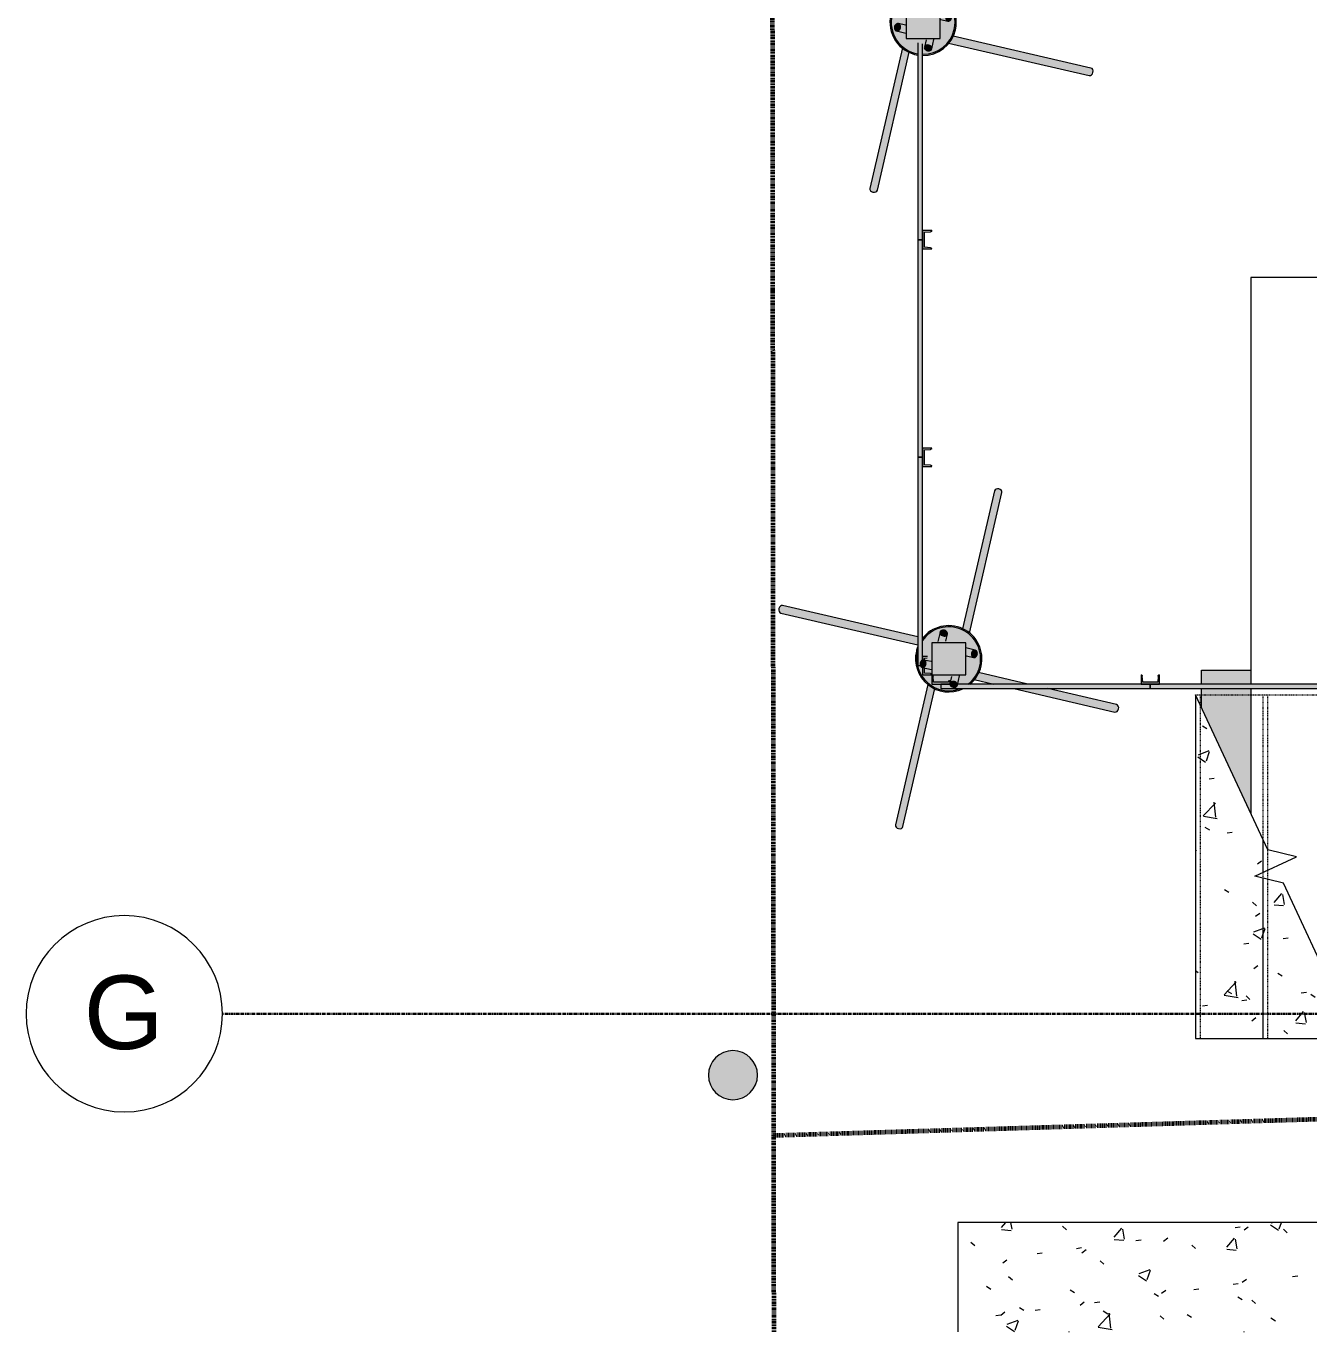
# Model space of a CAD drawing. Header units: inches. Extents: x -4124 to -1807, y 9775 to 11251.
# Drawn here: x -4109 to -3899.8, y 9839.3 to 10052.2 of the extents above; entities that cross this region are included whole.
import ezdxf

# ---------------------------------------------------------------- set-up
doc = ezdxf.new("R2010")
doc.units = ezdxf.units.IN
doc.header["$MEASUREMENT"] = 0
for name, pattern in [('Dash 1_16_', [0.125, 0.0625, -0.0625]), ('Double Dash 3_8_', [1, 0.375, -0.125, 0.125, -0.125, 0.125, -0.125]), ('Grid Line 1_2__2_', [0.875, 0.5, -0.125, 0.125, -0.125]), ('Overhead 1_16_', [0.101562, 0.0625, -0.039062])]:
    doc.linetypes.add(name, pattern=pattern)
for name, color, linetype, lineweight in [('0-1', 7, 'Continuous', 5), ('0-2', 7, 'Continuous', 9), ('0-3', 50, 'Double Dash 3_8_', 60), ('0-5', 155, 'Continuous', 5), ('A-FLOR-2', 7, 'Continuous', 9), ('A-FLOR-PATT-1', 253, 'Continuous', 9), ('A-GLAZ-CURT-1', 13, 'Continuous', 9), ('A-GLAZ-CURT-2', 7, 'Continuous', 9), ('A-GLAZ-CWMG-2', 7, 'Continuous', 9), ('C-PROP-LINE-1', 50, 'Double Dash 3_8_', 60), ('C-PROP-LINE-2', 50, 'Dash 1_16_', 60), ('E-LITE-EQPM-1', 47, 'Continuous', 9), ('E-LITE-EQPM-2', 7, 'Continuous', 9), ('S-FNDN-1', 9, 'Continuous', 5), ('S-FNDN-5', 7, 'Continuous', 9), ('S-FNDN-7', 253, 'Continuous', 9), ('S-GRID-2', 1, 'Grid Line 1_2__2_', 30), ('S-GRID-IDEN', 1, 'Continuous', 9), ('S-GRID-IDEN-1', 147, 'Continuous', 9), ('S-STRS-1', 7, 'Continuous', 9), ('S-STRS-2', 251, 'Continuous', 9), ('S-STRS-3', 7, 'Overhead 1_16_', 9), ('S-STRS-MBND-1', 7, 'Overhead 1_16_', 9), ('S-STRS-MBND-2', 7, 'Continuous', 9)]:
    doc.layers.add(name, color=color, linetype=linetype, lineweight=lineweight)
doc.styles.add('Arial', font='arial.ttf', dxfattribs={"height": 12})
pattern_1 = [(50, (0, 0), (18.362056, -1.606828), [1.92, -21.12]), (355, (0, 0), (-3.552257, 19.255874), [1.536, -16.896]), (100.451, (1.53, -0.134), (14.81021, 17.649286), [1.632, -17.949]), (46.184, (0, 5.12), (27.32125, -4.237615), [2.88, -31.68]), (96.636, (2.277, 4.767), (23.927535, 24.93717), [2.448, -26.924]), (351.184, (0, 5.12), (23.927645, 24.93743), [2.304, -25.344]), (21, (2.56, 3.84), (15.28081, -10.307465), [1.92, -21.12]), (326, (2.56, 3.84), (6.22856, 18.563735), [1.536, -16.896]), (71.451, (3.833, 2.981), (21.509846, 8.25628), [1.632, -17.949]), (37.5, (0, 0), (0.3110953, 8.5225365), [0.845, -15.846, 0.845, -16.307, -16.96]), (37.5, (0, 0), (0.3110953, 8.5225365), [-33.843, 0.845, -16.115]), (7.5, (0, 0), (6.7346365, 10.097431), [0.845, -8.934, 0.845, -15.462, -6.464]), (7.5, (0, 0), (6.7346365, 10.097431), [-26.086, 0.845, -5.619]), (327.5, (-5.709, 0), (13.6661073, -0.5771864), [0.845, -5.555, 0.845, -19.123, -26.496]), (327.5, (-5.709, 0), (13.6661073, -0.5771864), [-26.368, 0.845, -25.651]), (317.5, (-8.269, 0), (14.929853, 2.562859), [0.845, -7.475, 0.845, -12.416, -18.816]), (317.5, (-8.269, 0), (14.929853, 2.562859), [-21.581, 0.845, -17.971])]

# ---------------------------------------------------------------- blocks, each defined once
blk = doc.blocks.new('Pathway_Cooper_McGraw-Edison _BSC-BRC_Round - Pathway_Cooper_McGraw-Edison _BSC-BRC_Round-2028611-ENLARGED FLOOR PLAN - BASEMENT - WEST')
at = {"layer": 'E-LITE-EQPM-1'}
blk.add_hatch(color=256, dxfattribs=at).paths.add_polyline_path([(0, -4), (1.04, -3.86), (2, -3.46), (2.83, -2.83), (3.46, -2), (3.86, -1.04), (4, 0), (3.86, 1.04), (3.46, 2), (2.83, 2.83), (2, 3.46), (1.04, 3.86), (0, 4), (-1.04, 3.86), (-2, 3.46), (-2.83, 2.83), (-3.46, 2), (-3.86, 1.04), (-4, 0), (-3.86, -1.04), (-3.46, -2), (-2.83, -2.83), (-2, -3.46), (-1.04, -3.86)], flags=0)
at = {"layer": 'E-LITE-EQPM-2'}
for start, end in [(360, 180), (180, 360)]:
    blk.add_arc((0, 0), 4, start, end, dxfattribs=at)
blk = doc.blocks.new('Horizontal_Siding - Horizontal_Siding-2855038-ENLARGED FLOOR PLAN - BASEMENT - WEST')
at = {"layer": 'A-GLAZ-CURT-1'}
blk.add_hatch(color=256, dxfattribs=at).paths.add_polyline_path([(17.73, -2.16), (17.73, -1.5), (-14.21, -1.5), (-14.21, -1.65), (-14.35, -2.25), (17.73, -2.25)], flags=0)
at = {"layer": 'A-GLAZ-CURT-2'}
for p, q in [((17.73, -1.5), (-14.21, -1.5)), ((17.73, -2.25), (17.73, -1.5)), ((-14.35, -2.25), (17.73, -2.25))]:
    blk.add_line(p, q, dxfattribs=at)
blk = doc.blocks.new('Horizontal_Siding - Horizontal_Siding-V1-ENLARGED FLOOR PLAN - BASEMENT - WEST')
at = {"layer": 'A-GLAZ-CURT-1'}
blk.add_hatch(color=256, dxfattribs=at).paths.add_polyline_path([(17.73, -1.5), (-17.73, -1.5), (-17.73, -2.25), (17.73, -2.25)], flags=0)
at = {"layer": 'A-GLAZ-CURT-2'}
for p, q in [((17.73, -1.5), (-17.73, -1.5)), ((-17.73, -1.5), (-17.73, -2.25)), ((17.73, -2.25), (17.73, -1.5)), ((-17.73, -2.25), (17.73, -2.25))]:
    blk.add_line(p, q, dxfattribs=at)
blk = doc.blocks.new('Horizontal_Siding - Horizontal_Siding-V2-ENLARGED FLOOR PLAN - BASEMENT - WEST')
at = {"layer": 'A-GLAZ-CURT-1'}
blk.add_hatch(color=256, dxfattribs=at).paths.add_polyline_path([(16.98, -2.25), (16.98, -1.85), (16.88, -1.88), (16.62, -1.88), (16.46, -1.84), (16.32, -1.77), (16.27, -1.74), (16.11, -1.55), (16.06, -1.5), (-16.98, -1.5), (-16.98, -2.25), (16.73, -2.25)], flags=0)
at = {"layer": 'A-GLAZ-CURT-2'}
for p, q in [((16.09, -1.5), (-16.98, -1.5)), ((-16.98, -1.5), (-16.98, -2.25)), ((16.98, -2.25), (16.98, -1.85)), ((-16.98, -2.25), (16.98, -2.25))]:
    blk.add_line(p, q, dxfattribs=at)
blk = doc.blocks.new('Rectangular Mullion - RAILING POST-2669755-ENLARGED FLOOR PLAN - BASEMENT - WEST')
at = {"layer": 'A-GLAZ-CWMG-2'}
blk.add_hatch(color=256, dxfattribs=at).paths.add_polyline_path([(1.5, 0.21), (1.5, 0), (1.35, 0.06), (1.29, 0.21), (1.22, 1.18), (-1.22, 1.18), (-1.29, 0.21), (-1.35, 0.06), (-1.5, 0), (-1.5, 1.5), (1.5, 1.5), (1.5, 1.18)], flags=0)
for p, q in [((-1.5, 0), (-1.5, 1.5)), ((-1.5, 1.5), (1.5, 1.5)), ((-1.22, 1.18), (-1.29, 0.21)), ((1.22, 1.18), (-1.22, 1.18)), ((1.29, 0.21), (1.22, 1.18)), ((1.5, 1.5), (1.5, 0))]:
    blk.add_line(p, q, dxfattribs=at)
for centre, radius, start, end in [((-1.5, 0.21), 0.21, 270, 0.528), ((1.5, 0.21), 0.211, 179.472, 270)]:
    blk.add_arc(centre, radius, start, end, dxfattribs=at)
blk = doc.blocks.new('Rectangular Mullion - RAILING POST-2680127-ENLARGED FLOOR PLAN - BASEMENT - WEST')
at = {"layer": 'A-GLAZ-CWMG-2'}
h = blk.add_hatch(color=256, dxfattribs=at)
h.paths.add_polyline_path([(0, 0.17), (0, 0), (-0.15, 0.06), (-0.21, 0.21), (-0.28, 1.18), (-1.11, 1.18), (-1.19, 1.5), (0, 1.5), (0, 0.21)], flags=0)
h.paths.add_polyline_path([(-2.39, 1.5), (-2.42, 1.33), (-2.43, 1.18), (-2.73, 1.18), (-2.76, 0.72), (-3, 0.69), (-3, 1.5), (-2.4, 1.5)], flags=0)
for p, q in [((-3, 0.69), (-3, 1.5)), ((-3, 1.5), (-2.39, 1.5)), ((-2.72, 1.18), (-2.76, 0.72)), ((-2.4, 1.18), (-2.72, 1.18)), ((-1.19, 1.5), (0, 1.5)), ((-0.28, 1.18), (-1.11, 1.18)), ((-0.21, 0.21), (-0.28, 1.18)), ((0, 1.5), (0, 0))]:
    blk.add_line(p, q, dxfattribs=at)
blk.add_arc((0, 0.21), 0.211, 179.472, 270, dxfattribs=at)
blk = doc.blocks.new('Horizontal_Siding - Horizontal_Siding-3202368-ENLARGED FLOOR PLAN - BASEMENT - WEST')
at = {"layer": 'A-GLAZ-CURT-1'}
blk.add_hatch(color=256, dxfattribs=at).paths.add_polyline_path([(-17.81, 2.25), (-17.81, 1.5), (17.81, 1.5), (17.81, 2.25)], flags=0)
at = {"layer": 'A-GLAZ-CURT-2'}
for p, q in [((17.81, 2.25), (-17.81, 2.25)), ((-17.81, 2.25), (-17.81, 1.5)), ((17.81, 1.5), (17.81, 2.25)), ((-17.81, 1.5), (17.81, 1.5))]:
    blk.add_line(p, q, dxfattribs=at)
blk = doc.blocks.new('Horizontal_Siding - Horizontal_Siding-3202369-ENLARGED FLOOR PLAN - BASEMENT - WEST')
at = {"layer": 'A-GLAZ-CURT-1'}
blk.add_hatch(color=256, dxfattribs=at).paths.add_polyline_path([(4.97, 2.25), (-17.06, 2.25), (-17.06, 1.5), (14.32, 1.5), (14.42, 1.81), (14.58, 1.96), (14.72, 2.02), (14.87, 2.04), (15.03, 2.03), (15.19, 1.99), (15.33, 1.92), (15.45, 1.82), (15.54, 1.7), (15.56, 1.67), (15.63, 1.5), (17.06, 1.5), (17.06, 2.25), (5.11, 2.25)], flags=0)
at = {"layer": 'A-GLAZ-CURT-2'}
for p, q in [((17.06, 2.25), (-17.06, 2.25)), ((-17.06, 2.25), (-17.06, 1.5)), ((17.06, 1.5), (17.06, 2.25)), ((-17.06, 1.5), (14.32, 1.5)), ((15.59, 1.5), (17.06, 1.5))]:
    blk.add_line(p, q, dxfattribs=at)
blk = doc.blocks.new('Rectangular Mullion - RAILING POST-2666421-ENLARGED FLOOR PLAN - BASEMENT - WEST')
at = {"layer": 'A-GLAZ-CWMG-2'}
blk.add_hatch(color=256, dxfattribs=at).paths.add_polyline_path([(0, -1.5), (-1.5, -1.5), (-1.5, 0), (-1.35, -0.06), (-1.29, -0.21), (-1.22, -1.18), (1.22, -1.18), (1.29, -0.21), (1.35, -0.06), (1.5, 0), (1.5, -1.5)], flags=0)
for p, q in [((-1.5, -1.5), (-1.5, 0)), ((1.5, 0), (1.5, -1.5)), ((1.5, -1.5), (-1.5, -1.5)), ((-1.29, -0.21), (-1.22, -1.18)), ((-1.22, -1.18), (1.22, -1.18)), ((1.22, -1.18), (1.29, -0.21))]:
    blk.add_line(p, q, dxfattribs=at)
for centre, radius, start, end in [((-1.5, -0.21), 0.211, 359.472, 90), ((1.5, -0.21), 0.21, 90, 180.528)]:
    blk.add_arc(centre, radius, start, end, dxfattribs=at)
blk = doc.blocks.new('Rectangular Mullion - RAILING POST-2680133-ENLARGED FLOOR PLAN - BASEMENT - WEST')
at = {"layer": 'A-GLAZ-CWMG-2'}
blk.add_hatch(color=256, dxfattribs=at).paths.add_polyline_path([(-1.24, -1.5), (-2.97, -1.5), (-3, -0.88), (-2.74, -0.9), (-2.72, -1.18), (-0.28, -1.18), (-0.19, -0.15), (-0.15, -0.06), (0, 0), (0, -1.5), (-1.13, -1.5)], flags=0)
for p, q in [((0, 0), (0, -1.5)), ((-3, -1.31), (-3, -0.88)), ((0, -1.5), (-2.97, -1.5)), ((-2.74, -0.9), (-2.72, -1.18)), ((-2.72, -1.18), (-0.28, -1.18)), ((-0.28, -1.18), (-0.21, -0.21))]:
    blk.add_line(p, q, dxfattribs=at)
blk.add_arc((0, -0.21), 0.21, 90, 180.528, dxfattribs=at)
blk = doc.blocks.new('Family - ___-1878357-ENLARGED FLOOR PLAN - BASEMENT - WEST')
at = {"layer": 'C-PROP-LINE-1'}
for p, q in [((-3988.45, 11153.47), (-3987.26, 10009.09)), ((-3987.26, 10009.09), (-3987.23, 9980.19)), ((-3987.23, 9980.19), (-3987.08, 9839.34))]:
    blk.add_line(p, q, dxfattribs=at)
blk = doc.blocks.new('Family - ___-2855424-ENLARGED FLOOR PLAN - BASEMENT - WEST')
at = {"layer": 'C-PROP-LINE-2'}
blk.add_line((-3987.11, 9871.38), (-1871.62, 9934.71), dxfattribs=at)
blk = doc.blocks.new('CTR - 1st Phase - Shell_rvt-1-ENLARGED FLOOR PLAN - BASEMENT - WEST')
at = {"layer": 'A-FLOR-PATT-1'}
h = blk.add_hatch(dxfattribs=at)
h.set_pattern_fill('FP_2', color=256, style=0, pattern_type=2)
h.set_pattern_definition(pattern_1)
h.paths.add_polyline_path([(-3885.07, 9839.34), (-3885.07, 9857.19), (-3957.07, 9857.19), (-3957.07, 9839.34), (-3892.38, 9839.34)], flags=0)
at = {"layer": 'S-FNDN-1'}
h = blk.add_hatch(color=256, dxfattribs=at)
h.paths.add_polyline_path([(-3909.32, 9923.89), (-3909.32, 9944.19), (-3917.32, 9944.19), (-3917.32, 9941.04)], flags=0)
h.paths.add_polyline_path([(-3909.32, 9944.94), (-3909.32, 9947.19), (-3917.32, 9947.19), (-3917.32, 9944.94)], flags=0)
at = {"layer": 'S-STRS-2'}
h = blk.add_hatch(dxfattribs=at)
h.set_pattern_fill('FP_2', color=256, style=0, pattern_type=2)
h.set_pattern_definition(pattern_1)
h.paths.add_polyline_path([(-3917.32, 9887.19), (-3907.32, 9887.19), (-3907.32, 9913.28), (-3908.67, 9913.6), (-3907.32, 9914.23), (-3907.32, 9919.6), (-3918.32, 9943.19), (-3918.32, 9887.19)], flags=0)
h = blk.add_hatch(dxfattribs=at)
h.set_pattern_fill('FP_3', color=256, style=0, pattern_type=2)
h.set_pattern_definition(pattern_1)
h.paths.add_polyline_path([(-3904.56, 9887.19), (-3896.32, 9887.19), (-3896.32, 9896.01), (-3904, 9912.47), (-3907.32, 9913.28), (-3907.32, 9887.19)], flags=0)
h.paths.add_polyline_path([(-3907.32, 9914.23), (-3901.87, 9916.77), (-3906.53, 9917.91), (-3907.32, 9919.6), (-3907.32, 9917.91)], flags=0)
at = {"layer": 'A-FLOR-2'}
for p, q in [((-3832.32, 10011.19), (-3909.32, 10011.19)), ((-3909.32, 10011.19), (-3909.32, 9947.19)), ((-3957.07, 9857.19), (-3957.07, 9839.34)), ((-3885.07, 9857.19), (-3957.07, 9857.19))]:
    blk.add_line(p, q, dxfattribs=at)
at = {"layer": 'S-FNDN-5'}
for p, q in [((-3917.32, 9944.94), (-3917.32, 9947.19)), ((-3917.32, 9947.19), (-3909.32, 9947.19)), ((-3909.32, 9947.19), (-3909.32, 9944.94)), ((-3917.32, 9941.04), (-3917.32, 9944.19)), ((-3909.32, 9944.19), (-3909.32, 9923.89))]:
    blk.add_line(p, q, dxfattribs=at)
at = {"layer": 'S-STRS-1'}
for p, q in [((-3918.32, 9943.19), (-3918.32, 9887.19)), ((-3907.32, 9919.6), (-3907.32, 9914.23)), ((-3907.32, 9913.28), (-3907.32, 9887.19)), ((-3918.32, 9887.19), (-3907.32, 9887.19)), ((-3907.32, 9887.19), (-3896.32, 9887.19))]:
    blk.add_line(p, q, dxfattribs=at)
at = {"layer": 'S-STRS-3'}
for p, q in [((-3917.57, 9941.58), (-3917.57, 9887.19)), ((-3906.57, 9917.99), (-3906.57, 9914.58)), ((-3906.57, 9913.1), (-3906.57, 9887.19))]:
    blk.add_line(p, q, dxfattribs=at)
at = {"layer": 'S-STRS-MBND-1'}
for p, q in [((-3918.32, 9943.19), (-3819.32, 9943.19)), ((-3917.57, 9943.19), (-3917.57, 9941.58)), ((-3907.32, 9943.19), (-3907.32, 9919.6)), ((-3906.57, 9943.19), (-3906.57, 9917.99)), ((-3906.57, 9914.58), (-3906.57, 9913.1)), ((-3907.32, 9914.23), (-3907.32, 9913.28))]:
    blk.add_line(p, q, dxfattribs=at)
at = {"layer": 'S-STRS-MBND-2'}
for p, q in [((-3906.53, 9917.91), (-3918.32, 9943.19)), ((-3908.67, 9913.6), (-3901.87, 9916.77)), ((-3901.87, 9916.77), (-3906.53, 9917.91)), ((-3904, 9912.47), (-3908.67, 9913.6)), ((-3892.21, 9887.19), (-3904, 9912.47))]:
    blk.add_line(p, q, dxfattribs=at)
at = {"layer": '0-2'}
for name, p, rotation in [('Horizontal_Siding - Horizontal_Siding-2855038-ENLARGED FLOOR PLAN - BASEMENT - WEST', (-3961.32, 10035.09), 269.9999999999769), ('Horizontal_Siding - Horizontal_Siding-V1-ENLARGED FLOOR PLAN - BASEMENT - WEST', (-3961.32, 9999.63), 269.9999999999769), ('Horizontal_Siding - Horizontal_Siding-V2-ENLARGED FLOOR PLAN - BASEMENT - WEST', (-3961.32, 9964.92), 269.9999999999769), ('Horizontal_Siding - Horizontal_Siding-3202369-ENLARGED FLOOR PLAN - BASEMENT - WEST', (-3942.76, 9946.44), 180), ('Horizontal_Siding - Horizontal_Siding-3202368-ENLARGED FLOOR PLAN - BASEMENT - WEST', (-3907.89, 9946.44), 180)]:
    blk.add_blockref(name, p, dxfattribs=dict(at, rotation=rotation))
at = {"layer": '0-2', "extrusion": (0, 0, -1), "rotation": 270.0000000000231}
for name, p in [('Rectangular Mullion - RAILING POST-2669755-ENLARGED FLOOR PLAN - BASEMENT - WEST', (3961.32, 10017.36)), ('Rectangular Mullion - RAILING POST-2669755-ENLARGED FLOOR PLAN - BASEMENT - WEST', (3961.32, 9981.9)), ('Rectangular Mullion - RAILING POST-2680127-ENLARGED FLOOR PLAN - BASEMENT - WEST', (3961.32, 9946.44))]:
    blk.add_blockref(name, p, dxfattribs=at)
at = {"layer": '0-2', "extrusion": (0, 0, -1)}
for name, p in [('Rectangular Mullion - RAILING POST-2680133-ENLARGED FLOOR PLAN - BASEMENT - WEST', (3961.32, 9946.44)), ('Rectangular Mullion - RAILING POST-2666421-ENLARGED FLOOR PLAN - BASEMENT - WEST', (3925.7, 9946.44))]:
    blk.add_blockref(name, p, dxfattribs=at)
at = {"layer": '0-2'}
blk.add_blockref('Pathway_Cooper_McGraw-Edison _BSC-BRC_Round - Pathway_Cooper_McGraw-Edison _BSC-BRC_Round-2028611-ENLARGED FLOOR PLAN - BASEMENT - WEST', (-3993.72, 9881.19), dxfattribs=at)
at = {"layer": '0-3'}
for name in ['Family - ___-1878357-ENLARGED FLOOR PLAN - BASEMENT - WEST', 'Family - ___-2855424-ENLARGED FLOOR PLAN - BASEMENT - WEST']:
    blk.add_blockref(name, (0, 0), dxfattribs=at)
blk = doc.blocks.new('316600 - Special Foundations - Diamond Pier - Generic - 316600 - Special Foundations - Diamond Pier - Generic-V18-ENLARGED FLOOR PLAN - BASEMENT - WEST')
at = {"layer": 'S-FNDN-7'}
h = blk.add_hatch(color=256, dxfattribs=at)
h.paths.add_polyline_path([(0.2, -4.04), (0.25, -3.92), (0.34, -3.82), (0.46, -3.75), (0.6, -3.7), (0.76, -3.69), (0.92, -3.71), (1.09, -2.99), (0.75, -3.05), (0.6, -3.12), (0.42, -3.29), (0.39, -3.32), (0.34, -3.45), (0.23, -3.92)], flags=0)
h.paths.add_polyline_path([(2.83, 4.55), (8.18, 27.69), (8.02, 27.71), (7.84, 27.69), (7.69, 27.64), (7.58, 27.56), (7.5, 27.45), (7.43, 27.21), (2.28, 4.86), (2.72, 4.61)], flags=0)
h = blk.add_hatch(color=256, dxfattribs=at)
h.paths.add_polyline_path([(1.42, -4.32), (1.63, -3.32), (1.59, -3.21), (1.51, -3.11), (1.32, -3.02), (1.18, -2.99), (1.09, -2.99), (0.92, -3.71), (1.07, -3.76), (1.21, -3.84), (1.32, -3.95), (1.39, -4.07), (1.43, -4.19)], flags=0)
h.paths.add_polyline_path([(3.39, 4.19), (8.69, 27.21), (8.65, 27.33), (8.58, 27.45), (8.47, 27.56), (8.33, 27.64), (8.18, 27.69), (2.83, 4.55), (3.36, 4.23), (3.38, 4.2)], flags=0)
h = blk.add_hatch(color=256, dxfattribs=at)
h.paths.add_polyline_path([(3.71, 0.92), (3.76, 1.07), (3.84, 1.21), (3.95, 1.32), (4.07, 1.39), (4.19, 1.43), (4.19, 1.45), (3.3, 1.63), (3.18, 1.59), (3.08, 1.48), (3.01, 1.32), (2.99, 1.19), (3.01, 1.08), (3.69, 0.93)], flags=0)
h.paths.add_polyline_path([(-5.02, 2.94), (-5.02, 3.58), (-27.21, 8.69), (-27.33, 8.65), (-27.45, 8.58), (-27.56, 8.47), (-27.64, 8.33), (-27.69, 8.18), (-6.22, 3.22)], flags=0)
h.paths.add_polyline_path([(-4.27, 3.23), (-4.15, 3.38), (-4.27, 3.39), (-4.27, 3.29)], flags=0)
h = blk.add_hatch(color=256, dxfattribs=at)
h.paths.add_polyline_path([(4.04, 0.2), (3.92, 0.25), (3.82, 0.34), (3.75, 0.46), (3.7, 0.6), (3.69, 0.76), (3.71, 0.92), (2.99, 1.09), (3.06, 0.75), (3.13, 0.6), (3.28, 0.43), (3.36, 0.37), (3.45, 0.34), (3.95, 0.22)], flags=0)
h.paths.add_polyline_path([(-5.02, 2.3), (-5.02, 2.94), (-27.69, 8.18), (-27.71, 8.02), (-27.69, 7.84), (-27.64, 7.69), (-27.56, 7.58), (-27.45, 7.5), (-27.21, 7.43), (-5.06, 2.31)], flags=0)
h = blk.add_hatch(color=256, dxfattribs=at)
h.paths.add_polyline_path([(5.27, -1.22), (5.4, 0.32), (5.09, 1.84), (4.34, 3.22), (3.23, 4.32), (1.88, 5.06), (0.43, 5.39), (-1.08, 5.3), (-2.53, 4.78), (-3.8, 3.84), (-4.27, 3.19), (-4.26, 2.93), (-3.59, 3.76), (-2.44, 4.61), (-1.04, 5.11), (0.46, 5.19), (1.88, 4.86), (3.25, 4.06), (4.21, 3.07), (4.91, 1.76), (5.2, 0.3), (5.08, -1.17), (5.23, -1.21)], flags=0)
h.paths.add_polyline_path([(-5.08, 1.17), (-5.02, 1.39), (-5.02, 1.86), (-5.27, 1.22), (-5.2, 1.2)], flags=0)
h = blk.add_hatch(color=256, dxfattribs=at)
h.paths.add_polyline_path([(5.08, -1.17), (5.2, 0.3), (4.91, 1.76), (4.19, 3.09), (3.16, 4.14), (1.88, 4.86), (0.34, 5.19), (-1.07, 5.09), (-2.44, 4.61), (-3.64, 3.73), (-4.27, 2.89), (-4.27, 0.99), (-2.77, 0.64), (-2.77, 2.62), (2.77, 2.62), (2.77, -0.64), (4.73, -1.09)], flags=0)
h.paths.add_polyline_path([(4.16, 0.2), (3.92, 0.23), (3.32, 0.39), (3.22, 0.48), (3.12, 0.6), (3.04, 0.83), (2.99, 1.09), (3.03, 1.4), (3.03, 1.4), (3.09, 1.52), (3.22, 1.61), (3.3, 1.63), (3.43, 1.63), (4.43, 1.37), (4.53, 1.29), (4.64, 1.07), (4.65, 1.02), (4.66, 0.82), (4.64, 0.71), (4.59, 0.55), (4.43, 0.33), (4.32, 0.25), (4.19, 0.21)], flags=0)
h.paths.add_polyline_path([(-5.02, 1.16), (-5.02, 1.32), (-5.08, 1.17)], flags=0)
h.paths.add_polyline_path([(-1.09, 2.99), (-1.32, 3.02), (-1.4, 3.04), (-1.52, 3.12), (-1.6, 3.23), (-1.63, 3.32), (-1.62, 3.44), (-1.37, 4.43), (-1.21, 4.58), (-1.07, 4.64), (-0.89, 4.66), (-0.76, 4.65), (-0.6, 4.61), (-0.46, 4.54), (-0.34, 4.44), (-0.25, 4.32), (-0.23, 4.29), (-0.2, 4.16), (-0.24, 3.89), (-0.39, 3.32), (-0.48, 3.21), (-0.66, 3.1), (-0.84, 3.03), (-1.08, 2.99)], flags=0)
for points in [[(-0.76, 3.69), (-0.55, 3.72), (-0.46, 3.75), (-0.34, 3.82), (-0.25, 3.92), (-0.2, 4.04), (-0.2, 4.19), (-0.25, 4.32), (-0.34, 4.44), (-0.46, 4.54), (-0.6, 4.61), (-0.84, 4.66), (-0.96, 4.66), (-1.07, 4.64), (-1.21, 4.58), (-1.32, 4.49), (-1.39, 4.38), (-1.42, 4.32), (-1.42, 4.17), (-1.37, 4.03), (-1.32, 3.95), (-1.17, 3.82), (-0.96, 3.73), (-0.84, 3.7), (-0.77, 3.69)], [(1.63, -2.62), (2.77, -2.62), (2.77, 2.62), (-2.77, 2.62), (-2.77, -2.62), (1.62, -2.62)], [(4.16, 0.2), (4.32, 0.25), (4.44, 0.34), (4.51, 0.42), (4.59, 0.55), (4.66, 0.82), (4.66, 0.87), (4.64, 1.07), (4.61, 1.17), (4.53, 1.29), (4.43, 1.37), (4.32, 1.42), (4.11, 1.41), (4.02, 1.37), (3.92, 1.29), (3.82, 1.17), (3.75, 1.03), (3.7, 0.82), (3.7, 0.71), (3.71, 0.58), (3.76, 0.43), (3.86, 0.3), (3.97, 0.23), (4.1, 0.2)], [(-4.19, -1.43), (-4.02, -1.37), (-3.92, -1.29), (-3.82, -1.17), (-3.75, -1.03), (-3.7, -0.82), (-3.69, -0.76), (-3.72, -0.55), (-3.76, -0.43), (-3.86, -0.3), (-3.99, -0.22), (-4.1, -0.2), (-4.22, -0.21), (-4.32, -0.25), (-4.41, -0.31), (-4.54, -0.46), (-4.61, -0.6), (-4.65, -0.76), (-4.66, -0.87), (-4.62, -1.12), (-4.61, -1.17), (-4.53, -1.29), (-4.38, -1.39), (-4.27, -1.42), (-4.21, -1.43)], [(0.87, -4.66), (1.07, -4.64), (1.21, -4.58), (1.32, -4.49), (1.39, -4.38), (1.42, -4.32), (1.41, -4.12), (1.38, -4.04), (1.29, -3.92), (1.17, -3.82), (0.96, -3.73), (0.84, -3.7), (0.71, -3.7), (0.58, -3.71), (0.46, -3.75), (0.31, -3.86), (0.23, -3.98), (0.2, -4.12), (0.2, -4.19), (0.25, -4.32), (0.34, -4.44), (0.46, -4.54), (0.6, -4.61), (0.76, -4.65)]]:
    blk.add_hatch(color=256, dxfattribs=at).paths.add_polyline_path(points, flags=0)
h = blk.add_hatch(color=256, dxfattribs=at)
h.paths.add_polyline_path([(-8.18, -27.69), (-2.83, -4.55), (-3.36, -4.23), (-3.39, -4.19), (-8.69, -27.21), (-8.65, -27.33), (-8.58, -27.45), (-8.42, -27.58), (-8.33, -27.64)], flags=0)
h.paths.add_polyline_path([(-1.09, 2.99), (-0.92, 3.71), (-1.18, 3.83), (-1.21, 3.84), (-1.32, 3.95), (-1.39, 4.07), (-1.43, 4.19), (-1.45, 4.19), (-1.63, 3.32), (-1.59, 3.21), (-1.51, 3.11), (-1.32, 3.02), (-1.18, 2.99)], flags=0)
h = blk.add_hatch(color=256, dxfattribs=at)
h.paths.add_polyline_path([(-8.02, -27.71), (-7.84, -27.69), (-7.69, -27.64), (-7.58, -27.56), (-7.5, -27.45), (-7.43, -27.21), (-2.28, -4.86), (-2.83, -4.55), (-8.18, -27.69)], flags=0)
h.paths.add_polyline_path([(-1.09, 2.99), (-0.75, 3.05), (-0.6, 3.12), (-0.42, 3.29), (-0.39, 3.32), (-0.34, 3.45), (-0.25, 3.92), (-0.34, 3.82), (-0.46, 3.75), (-0.6, 3.7), (-0.76, 3.69), (-0.92, 3.71), (-1.07, 3.05)], flags=0)
h = blk.add_hatch(color=256, dxfattribs=at)
h.paths.add_polyline_path([(-0.46, -5.39), (1.08, -5.3), (2.28, -4.87), (1.7, -4.87), (1.04, -5.11), (-0.44, -5.19), (-1.88, -4.86), (-3.25, -4.06), (-4.21, -3.07), (-4.91, -1.76), (-5.2, -0.3), (-5.08, 1.17), (-5.27, 1.21), (-5.4, -0.32), (-5.09, -1.84), (-4.32, -3.24), (-3.23, -4.32), (-1.88, -5.06), (-0.47, -5.39)], flags=0)
h.paths.add_polyline_path([(3.44, -4.12), (3.81, -3.82), (4.75, -2.56), (5.27, -1.22), (5.08, -1.17), (4.5, -2.61), (3.59, -3.76), (3.11, -4.12), (3.23, -4.12)], flags=0)
h = blk.add_hatch(color=256, dxfattribs=at)
h.paths.add_polyline_path([(-2.77, -2.62), (-2.77, 0.64), (-4.27, 0.99), (-4.27, 0.38), (-3.47, 0.38), (-3.49, 0.14), (-3.95, 0.11), (-3.95, -0.22), (-3.32, -0.39), (-3.22, -0.48), (-3.12, -0.6), (-3.04, -0.83), (-2.99, -1.09), (-3.03, -1.4), (-3.03, -1.4), (-3.09, -1.52), (-3.22, -1.61), (-3.3, -1.63), (-3.43, -1.63), (-3.95, -1.51), (-3.95, -2.34), (-2.9, -2.44), (-2.83, -2.47), (-2.8, -2.56)], flags=0)
h.paths.add_polyline_path([(-2.77, -2.62), (-2.62, -2.68), (-2.56, -2.83), (-2.49, -3.8), (-0.05, -3.8), (-0.03, -3.52), (0.23, -3.5), (0.25, -3.83), (0.39, -3.32), (0.48, -3.21), (0.66, -3.1), (0.84, -3.03), (1.09, -2.99), (1.32, -3.02), (1.4, -3.04), (1.52, -3.12), (1.6, -3.23), (1.63, -3.32), (1.62, -3.44), (1.47, -4.12), (3.11, -4.12), (3.67, -3.69), (4.57, -2.48), (5.08, -1.17), (2.77, -0.64), (2.77, -2.62), (-2.71, -2.62)], flags=0)
h.paths.add_polyline_path([(-0.44, -5.19), (1.07, -5.09), (1.7, -4.87), (-1.27, -4.86), (-1.27, -4.12), (-2.77, -4.12), (-2.77, -2.62), (-4.27, -2.62), (-4.29, -1.43), (-4.43, -1.37), (-4.53, -1.29), (-4.66, -1.12), (-5.02, -1.12), (-5.02, 1.16), (-5.08, 1.17), (-5.2, -0.3), (-4.91, -1.76), (-4.19, -3.09), (-3.16, -4.14), (-1.88, -4.86), (-0.87, -5.09)], flags=0)
h = blk.add_hatch(color=256, dxfattribs=at)
h.paths.add_polyline_path([(27.21, -8.69), (27.33, -8.65), (27.45, -8.58), (27.56, -8.47), (27.64, -8.33), (27.69, -8.18), (13.37, -4.87), (10.59, -4.87), (27.08, -8.68)], flags=0)
h.paths.add_polyline_path([(7.72, -4.12), (10.12, -4.12), (4.57, -2.84), (4.15, -3.38), (7.44, -4.12), (7.55, -4.12)], flags=0)
h.paths.add_polyline_path([(-3.3, -1.63), (-3.18, -1.59), (-3.08, -1.48), (-3.01, -1.32), (-2.99, -1.19), (-3.01, -1.08), (-3.71, -0.92), (-3.76, -1.07), (-3.84, -1.21), (-3.95, -1.32), (-4.07, -1.39), (-4.19, -1.43), (-4.19, -1.45), (-3.43, -1.63)], flags=0)
h = blk.add_hatch(color=256, dxfattribs=at)
h.paths.add_polyline_path([(27.69, -8.18), (27.71, -8.02), (27.69, -7.84), (27.64, -7.69), (27.56, -7.58), (27.45, -7.5), (27.21, -7.43), (16.05, -4.87), (13.37, -4.87), (22.8, -7.05)], flags=0)
h.paths.add_polyline_path([(11.51, -4.12), (12.9, -4.12), (4.86, -2.28), (4.65, -2.73), (4.57, -2.84), (10.12, -4.12), (11.16, -4.12)], flags=0)
h.paths.add_polyline_path([(-2.99, -1.09), (-3.06, -0.75), (-3.13, -0.6), (-3.28, -0.43), (-3.36, -0.37), (-3.45, -0.34), (-3.92, -0.25), (-3.82, -0.34), (-3.75, -0.46), (-3.7, -0.6), (-3.69, -0.76), (-3.71, -0.92), (-2.99, -1.09)], flags=0)
at = {"layer": 'S-FNDN-5'}
for p, q in [((7.46, 27.36), (2.26, 4.87)), ((3.39, 4.19), (8.68, 27.08)), ((-5.02, 3.58), (-27.08, 8.68)), ((-27.36, 7.46), (-5.02, 2.3)), ((-1.42, 4.32), (-1.77, 2.8)), ((-4.15, 3.38), (-4.27, 3.41)), ((2.77, 2.62), (-2.77, 2.62)), ((-2.77, 2.62), (-2.77, -2.62)), ((-0.47, 2.87), (-0.2, 4.04)), ((2.77, -2.62), (2.77, 2.62)), ((4.32, 1.42), (2.8, 1.77)), ((2.88, 0.47), (4.04, 0.2)), ((-4.32, -1.42), (-2.8, -1.77)), ((-2.88, -0.47), (-4.04, -0.2)), ((-3.39, -4.19), (-8.68, -27.08)), ((-2.77, -2.62), (2.77, -2.62)), ((0.47, -2.87), (0.2, -4.04)), ((1.42, -4.32), (1.77, -2.8)), ((4.15, -3.38), (7.35, -4.12)), ((12.9, -4.12), (4.87, -2.26)), ((-7.46, -27.36), (-2.26, -4.87)), ((10.59, -4.87), (27.08, -8.68)), ((27.36, -7.46), (16.14, -4.87))]:
    blk.add_line(p, q, dxfattribs=at)
for radius, start, end in [(5.41, 346.9807, 142.8996), (5.21, 346.9807, 145.7172), (5.41, 166.9807, 295.0926), (5.41, 159.65, 166.9807), (5.21, 166.9807, 289.2843), (5.21, 165.2342, 166.9807), (5.21, 307.0125, 346.9807), (5.41, 309.8268, 346.9807)]:
    blk.add_arc((0, 0), radius, start, end, dxfattribs=at)
for centre, major_axis, start_param, end_param in [((8.07, 27.22), (-0.609, 0.141), 4.712389, 6.283185), ((8.07, 27.22), (-0.609, 0.141), 3.141593, 4.712389), ((-27.22, 8.07), (0.141, 0.609), 0, 1.570796), ((-27.22, 8.07), (0.141, 0.609), 1.570796, 3.141593), ((-0.81, 4.18), (-0.609, 0.141), 4.712389, 7.853982), ((-0.81, 4.18), (-0.609, 0.141), 1.570796, 4.712389), ((4.18, 0.81), (0.141, 0.609), 1.570796, 4.712389), ((4.18, 0.81), (0.141, 0.609), 4.712389, 7.853982), ((-4.18, -0.81), (0.141, 0.609), 1.570796, 4.712389), ((-4.18, -0.81), (0.141, 0.609), 4.712389, 7.853982), ((0.81, -4.18), (-0.609, 0.141), 4.712389, 7.853982), ((0.81, -4.18), (-0.609, 0.141), 1.570796, 4.712389), ((27.22, -8.07), (0.141, 0.609), 3.141593, 4.712389), ((27.22, -8.07), (0.141, 0.609), 4.712389, 6.283185), ((-8.07, -27.22), (-0.609, 0.141), 0, 1.570796), ((-8.07, -27.22), (-0.609, 0.141), 1.570796, 3.141593)]:
    blk.add_ellipse(centre, major_axis=major_axis, ratio=0.764544, start_param=start_param, end_param=end_param, dxfattribs=at)
blk = doc.blocks.new('316600 - Special Foundations - Diamond Pier - Generic - 316600 - Special Foundations - Diamond Pier - Generic-V19-ENLARGED FLOOR PLAN - BASEMENT - WEST')
at = {"layer": 'S-FNDN-7'}
h = blk.add_hatch(color=256, dxfattribs=at)
h.paths.add_polyline_path([(0.2, -4.04), (0.25, -3.92), (0.34, -3.82), (0.46, -3.75), (0.6, -3.7), (0.76, -3.69), (0.92, -3.71), (1.09, -2.99), (0.75, -3.05), (0.6, -3.12), (0.42, -3.29), (0.39, -3.32), (0.34, -3.45), (0.25, -3.83)], flags=0)
h.paths.add_polyline_path([(2.83, 4.55), (8.18, 27.69), (8.02, 27.71), (7.84, 27.69), (7.69, 27.64), (7.58, 27.56), (7.5, 27.45), (7.43, 27.21), (2.28, 4.86), (2.72, 4.61)], flags=0)
h = blk.add_hatch(color=256, dxfattribs=at)
h.paths.add_polyline_path([(1.42, -4.32), (1.63, -3.32), (1.59, -3.21), (1.51, -3.11), (1.32, -3.02), (1.18, -2.99), (1.08, -3.01), (0.92, -3.71), (1.07, -3.76), (1.21, -3.84), (1.32, -3.95), (1.39, -4.07), (1.43, -4.19)], flags=0)
h.paths.add_polyline_path([(3.39, 4.19), (8.69, 27.21), (8.65, 27.33), (8.58, 27.45), (8.47, 27.56), (8.33, 27.64), (8.18, 27.69), (2.83, 4.55), (3.36, 4.23), (3.38, 4.2)], flags=0)
h = blk.add_hatch(color=256, dxfattribs=at)
h.paths.add_polyline_path([(3.71, 0.92), (3.76, 1.07), (3.84, 1.21), (3.95, 1.32), (4.07, 1.39), (4.19, 1.43), (4.19, 1.45), (3.3, 1.63), (3.19, 1.59), (3.09, 1.51), (3.01, 1.32), (2.99, 1.16), (3.01, 1.08), (3.69, 0.93)], flags=0)
h.paths.add_polyline_path([(-4.57, 2.84), (-4.15, 3.38), (-27.21, 8.69), (-27.33, 8.65), (-27.45, 8.58), (-27.56, 8.47), (-27.64, 8.33), (-27.69, 8.18), (-4.71, 2.87)], flags=0)
h = blk.add_hatch(color=256, dxfattribs=at)
h.paths.add_polyline_path([(4.04, 0.2), (3.92, 0.25), (3.82, 0.34), (3.75, 0.46), (3.7, 0.6), (3.69, 0.76), (3.71, 0.92), (2.99, 1.07), (3.06, 0.75), (3.13, 0.6), (3.28, 0.43), (3.36, 0.37), (3.45, 0.34), (3.95, 0.22)], flags=0)
h.paths.add_polyline_path([(-4.87, 2.26), (-4.65, 2.73), (-4.57, 2.84), (-27.69, 8.18), (-27.71, 8.02), (-27.69, 7.84), (-27.64, 7.69), (-27.56, 7.58), (-27.45, 7.5), (-27.21, 7.43), (-5.06, 2.31)], flags=0)
h = blk.add_hatch(color=256, dxfattribs=at)
h.paths.add_polyline_path([(5.27, -1.22), (5.4, 0.32), (5.09, 1.84), (4.36, 3.2), (3.23, 4.32), (1.88, 5.06), (0.43, 5.39), (-0.1, 5.36), (-0.1, 5.16), (0.46, 5.19), (1.88, 4.86), (3.25, 4.06), (4.21, 3.07), (4.91, 1.76), (5.2, 0.3), (5.08, -1.17), (5.23, -1.21)], flags=0)
h.paths.add_polyline_path([(-5.08, 1.17), (-4.5, 2.61), (-3.59, 3.76), (-2.44, 4.61), (-1.04, 5.11), (-0.85, 5.14), (-0.85, 5.31), (-1.08, 5.3), (-2.53, 4.78), (-3.81, 3.82), (-4.75, 2.56), (-5.27, 1.22), (-5.2, 1.2)], flags=0)
h = blk.add_hatch(color=256, dxfattribs=at)
h.paths.add_polyline_path([(5.08, -1.17), (5.2, 0.3), (4.91, 1.76), (4.21, 3.07), (3.16, 4.14), (1.88, 4.86), (0.34, 5.19), (-0.1, 5.16), (-0.1, 3.51), (-0.33, 3.5), (-0.39, 3.32), (-0.48, 3.21), (-0.66, 3.1), (-0.84, 3.03), (-1.09, 2.99), (-1.32, 3.02), (-1.4, 3.04), (-1.52, 3.12), (-1.6, 3.23), (-1.63, 3.32), (-1.62, 3.44), (-1.37, 4.43), (-1.21, 4.58), (-1.07, 4.64), (-0.89, 4.66), (-0.85, 4.67), (-0.85, 5.12), (-1.07, 5.09), (-2.44, 4.61), (-3.67, 3.69), (-4.57, 2.48), (-5.08, 1.17), (-2.77, 0.64), (-2.77, 2.62), (2.77, 2.62), (2.77, -0.64), (4.65, -1.07)], flags=0)
h.paths.add_polyline_path([(4.16, 0.2), (3.92, 0.23), (3.32, 0.39), (3.22, 0.48), (3.12, 0.6), (3.04, 0.83), (2.99, 1.09), (3.03, 1.4), (3.03, 1.4), (3.09, 1.52), (3.19, 1.6), (3.3, 1.63), (3.43, 1.63), (4.43, 1.37), (4.53, 1.29), (4.64, 1.07), (4.65, 1.02), (4.66, 0.82), (4.64, 0.71), (4.59, 0.55), (4.43, 0.33), (4.32, 0.25), (4.19, 0.21)], flags=0)
for points in [[(-0.76, 3.69), (-0.55, 3.72), (-0.46, 3.75), (-0.34, 3.82), (-0.25, 3.94), (-0.2, 4.04), (-0.2, 4.19), (-0.25, 4.32), (-0.34, 4.44), (-0.46, 4.54), (-0.6, 4.61), (-0.85, 4.66), (-0.96, 4.66), (-1.07, 4.64), (-1.21, 4.58), (-1.32, 4.49), (-1.39, 4.38), (-1.42, 4.32), (-1.42, 4.17), (-1.37, 4.03), (-1.29, 3.92), (-1.17, 3.82), (-0.96, 3.73), (-0.84, 3.7)], [(2.77, -2.62), (2.77, 2.62), (-2.77, 2.62), (-2.77, -2.62), (2.38, -2.62)], [(4.16, 0.2), (4.32, 0.25), (4.44, 0.34), (4.51, 0.42), (4.59, 0.55), (4.66, 0.82), (4.66, 0.87), (4.64, 1.07), (4.61, 1.17), (4.53, 1.29), (4.43, 1.37), (4.32, 1.42), (4.11, 1.41), (4.02, 1.37), (3.92, 1.29), (3.82, 1.17), (3.75, 1.03), (3.7, 0.82), (3.7, 0.71), (3.71, 0.58), (3.76, 0.43), (3.86, 0.3), (3.97, 0.23), (4.1, 0.2)], [(-4.19, -1.43), (-4.02, -1.37), (-3.92, -1.29), (-3.82, -1.17), (-3.75, -1.03), (-3.7, -0.82), (-3.69, -0.76), (-3.72, -0.55), (-3.76, -0.43), (-3.86, -0.3), (-3.97, -0.23), (-4.1, -0.2), (-4.22, -0.21), (-4.32, -0.25), (-4.43, -0.33), (-4.54, -0.46), (-4.61, -0.6), (-4.66, -0.82), (-4.66, -0.87), (-4.64, -1.05), (-4.61, -1.17), (-4.53, -1.29), (-4.38, -1.39), (-4.32, -1.42), (-4.21, -1.43)], [(0.87, -4.66), (1.07, -4.64), (1.21, -4.58), (1.32, -4.49), (1.39, -4.38), (1.42, -4.32), (1.42, -4.17), (1.38, -4.04), (1.29, -3.92), (1.17, -3.82), (0.96, -3.73), (0.84, -3.7), (0.71, -3.7), (0.58, -3.71), (0.46, -3.75), (0.31, -3.86), (0.25, -3.92), (0.2, -4.04), (0.2, -4.19), (0.25, -4.32), (0.34, -4.44), (0.46, -4.54), (0.6, -4.61), (0.84, -4.66)]]:
    blk.add_hatch(color=256, dxfattribs=at).paths.add_polyline_path(points, flags=0)
h = blk.add_hatch(color=256, dxfattribs=at)
h.paths.add_polyline_path([(-8.18, -27.69), (-2.83, -4.55), (-3.36, -4.23), (-3.39, -4.19), (-8.69, -27.21), (-8.65, -27.33), (-8.58, -27.45), (-8.47, -27.56), (-8.33, -27.64)], flags=0)
h.paths.add_polyline_path([(-1.09, 2.99), (-0.92, 3.71), (-1.07, 3.76), (-1.21, 3.84), (-1.32, 3.95), (-1.39, 4.07), (-1.43, 4.19), (-1.45, 4.19), (-1.63, 3.32), (-1.59, 3.21), (-1.51, 3.11), (-1.32, 3.02), (-1.18, 2.99)], flags=0)
h = blk.add_hatch(color=256, dxfattribs=at)
h.paths.add_polyline_path([(-8.02, -27.71), (-7.84, -27.69), (-7.69, -27.64), (-7.58, -27.56), (-7.5, -27.45), (-7.43, -27.21), (-2.28, -4.86), (-2.83, -4.55), (-8.18, -27.69)], flags=0)
h.paths.add_polyline_path([(-1.09, 2.99), (-0.75, 3.05), (-0.6, 3.12), (-0.42, 3.29), (-0.39, 3.32), (-0.34, 3.45), (-0.25, 3.92), (-0.34, 3.82), (-0.46, 3.75), (-0.6, 3.7), (-0.76, 3.69), (-0.92, 3.71), (-1.07, 3.05)], flags=0)
h = blk.add_hatch(color=256, dxfattribs=at)
h.paths.add_polyline_path([(-0.1, -5.37), (1.08, -5.3), (2.53, -4.78), (3.77, -3.87), (4.75, -2.56), (5.27, -1.22), (5.08, -1.17), (4.5, -2.61), (3.64, -3.73), (2.44, -4.61), (1.04, -5.11), (-0.1, -5.19), (-0.1, -5.32)], flags=0)
h.paths.add_polyline_path([(-0.85, -5.3), (-0.85, -5.1), (-1.88, -4.86), (-3.25, -4.06), (-4.25, -3.01), (-4.91, -1.76), (-5.2, -0.3), (-5.08, 1.17), (-5.27, 1.22), (-5.4, -0.32), (-5.09, -1.84), (-4.32, -3.24), (-3.23, -4.32), (-1.88, -5.06), (-0.85, -5.3)], flags=0)
h = blk.add_hatch(color=256, dxfattribs=at)
h.paths.add_polyline_path([(-0.1, -5.17), (1.07, -5.09), (2.44, -4.61), (3.64, -3.73), (4.57, -2.48), (5.08, -1.17), (2.77, -0.64), (2.77, -2.62), (-2.77, -2.62), (-2.77, 0.64), (-5.08, 1.17), (-5.2, -0.3), (-4.91, -1.76), (-4.19, -3.09), (-3.16, -4.14), (-1.88, -4.86), (-0.85, -5.1), (-0.85, -3.38), (-0.2, -3.53), (-0.1, -3.52), (-0.1, -4.41)], flags=0)
h.paths.add_polyline_path([(0.87, -4.66), (0.6, -4.61), (0.46, -4.54), (0.34, -4.44), (0.25, -4.32), (0.23, -4.29), (0.2, -4.16), (0.24, -3.89), (0.39, -3.32), (0.48, -3.21), (0.66, -3.1), (0.84, -3.03), (1.09, -2.99), (1.32, -3.02), (1.4, -3.04), (1.51, -3.11), (1.59, -3.21), (1.63, -3.32), (1.62, -3.44), (1.37, -4.43), (1.21, -4.58), (1.07, -4.64), (0.89, -4.66)], flags=0)
h.paths.add_polyline_path([(-3.3, -1.63), (-3.43, -1.63), (-4.43, -1.37), (-4.53, -1.29), (-4.61, -1.17), (-4.65, -1.02), (-4.65, -0.76), (-4.61, -0.6), (-4.54, -0.46), (-4.43, -0.33), (-4.32, -0.25), (-4.19, -0.21), (-4.1, -0.2), (-3.92, -0.23), (-3.32, -0.39), (-3.22, -0.48), (-3.12, -0.6), (-3.04, -0.83), (-2.99, -1.09), (-3.03, -1.4), (-3.03, -1.4), (-3.09, -1.52), (-3.22, -1.61), (-3.3, -1.63)], flags=0)
h = blk.add_hatch(color=256, dxfattribs=at)
h.paths.add_polyline_path([(27.21, -8.69), (27.33, -8.65), (27.45, -8.58), (27.56, -8.47), (27.64, -8.33), (27.69, -8.18), (4.57, -2.84), (4.15, -3.38), (27.08, -8.68)], flags=0)
h.paths.add_polyline_path([(-3.3, -1.63), (-3.18, -1.59), (-3.08, -1.48), (-3.01, -1.32), (-2.99, -1.19), (-3.01, -1.08), (-3.71, -0.92), (-3.76, -1.07), (-3.84, -1.21), (-3.95, -1.32), (-4.07, -1.39), (-4.19, -1.43), (-4.19, -1.45), (-3.43, -1.63)], flags=0)
h = blk.add_hatch(color=256, dxfattribs=at)
h.paths.add_polyline_path([(27.69, -8.18), (27.71, -8.02), (27.69, -7.84), (27.64, -7.69), (27.56, -7.58), (27.45, -7.5), (27.21, -7.43), (4.86, -2.28), (4.65, -2.73), (4.57, -2.84), (27.51, -8.14)], flags=0)
h.paths.add_polyline_path([(-2.99, -1.09), (-3.06, -0.75), (-3.13, -0.6), (-3.28, -0.43), (-3.36, -0.37), (-3.45, -0.34), (-3.92, -0.25), (-3.82, -0.34), (-3.75, -0.46), (-3.7, -0.6), (-3.69, -0.76), (-3.71, -0.92), (-2.99, -1.09)], flags=0)
at = {"layer": 'S-FNDN-5'}
for p, q in [((7.46, 27.36), (2.26, 4.87)), ((3.39, 4.19), (8.68, 27.08)), ((-4.15, 3.38), (-27.08, 8.68)), ((-27.36, 7.46), (-4.87, 2.26)), ((-1.42, 4.32), (-1.77, 2.8)), ((2.77, 2.62), (-2.77, 2.62)), ((-2.77, 2.62), (-2.77, -2.62)), ((-0.47, 2.87), (-0.2, 4.04)), ((2.77, -2.62), (2.77, 2.62)), ((4.32, 1.42), (2.8, 1.77)), ((2.86, 0.48), (4.04, 0.2)), ((-4.32, -1.42), (-2.8, -1.77)), ((-2.88, -0.47), (-4.04, -0.2)), ((-3.39, -4.19), (-8.68, -27.08)), ((-2.77, -2.62), (2.77, -2.62)), ((0.47, -2.87), (0.2, -4.04)), ((1.42, -4.32), (1.77, -2.8)), ((4.15, -3.38), (27.08, -8.68)), ((27.36, -7.46), (4.87, -2.26)), ((-7.46, -27.36), (-2.26, -4.87))]:
    blk.add_line(p, q, dxfattribs=at)
for radius, start, end in [(5.41, 99.069, 166.9807), (5.21, 99.4115, 166.9807), (5.41, 346.9807, 91.0837), (5.21, 346.9807, 91.124), (5.41, 166.9807, 260.8656), (5.21, 166.9807, 260.5147), (5.21, 268.914, 346.9807), (5.41, 268.9543, 346.9807)]:
    blk.add_arc((0, 0), radius, start, end, dxfattribs=at)
for centre, major_axis, start_param, end_param in [((8.07, 27.22), (-0.609, 0.141), 4.712389, 6.283185), ((8.07, 27.22), (-0.609, 0.141), 3.141593, 4.712389), ((-27.22, 8.07), (0.141, 0.609), 0, 1.570796), ((-27.22, 8.07), (0.141, 0.609), 1.570796, 3.141593), ((-0.81, 4.18), (-0.609, 0.141), 4.712389, 7.853982), ((-0.81, 4.18), (-0.609, 0.141), 1.570796, 4.712389), ((4.18, 0.81), (0.141, 0.609), 1.570796, 4.712389), ((4.18, 0.81), (0.141, 0.609), 4.712389, 7.853982), ((-4.18, -0.81), (0.141, 0.609), 1.570796, 4.712389), ((-4.18, -0.81), (0.141, 0.609), 4.712389, 7.853982), ((0.81, -4.18), (-0.609, 0.141), 4.712389, 7.853982), ((0.81, -4.18), (-0.609, 0.141), 1.570796, 4.712389), ((27.22, -8.07), (0.141, 0.609), 3.141593, 4.712389), ((27.22, -8.07), (0.141, 0.609), 4.712389, 6.283185), ((-8.07, -27.22), (-0.609, 0.141), 0, 1.570796), ((-8.07, -27.22), (-0.609, 0.141), 1.570796, 3.141593)]:
    blk.add_ellipse(centre, major_axis=major_axis, ratio=0.764544, start_param=start_param, end_param=end_param, dxfattribs=at)
blk = doc.blocks.new('Grid - Grid Head - Circle-1738874-ENLARGED FLOOR PLAN - BASEMENT - WEST')
at = {"layer": 'S-GRID-IDEN-1'}
for start, end in [(360, 180), (180, 360)]:
    blk.add_arc((0, 0), 0.25, start, end, dxfattribs=at)
blk = doc.blocks.new('CTR - 1st Phase - Structure_rvt-1-ENLARGED FLOOR PLAN - BASEMENT - WEST')
at = {"layer": 'S-GRID-2'}
blk.add_line((-1807.14, 9891.19), (-4076.95, 9891.19), dxfattribs=at)
at = {"layer": '0-2'}
for name, p in [('316600 - Special Foundations - Diamond Pier - Generic - 316600 - Special Foundations - Diamond Pier - Generic-V19-ENLARGED FLOOR PLAN - BASEMENT - WEST', (-3962.72, 10052.81)), ('316600 - Special Foundations - Diamond Pier - Generic - 316600 - Special Foundations - Diamond Pier - Generic-V18-ENLARGED FLOOR PLAN - BASEMENT - WEST', (-3958.55, 9949.06))]:
    blk.add_blockref(name, p, dxfattribs=at)
at = {"layer": '0-5', "xscale": 63.99999999999997, "yscale": 63.99999999999997, "zscale": 63.99999999999997, "rotation": 89.99999999999986}
blk.add_blockref('Grid - Grid Head - Circle-1738874-ENLARGED FLOOR PLAN - BASEMENT - WEST', (-4092.95, 9891.19), dxfattribs=at)
at = {"layer": 'S-GRID-IDEN', "insert": (-4099.55, 9897.44), "char_height": 12, "width": 15.958, "attachment_point": 1, "style": 'Arial'}
blk.add_mtext('G', dxfattribs=at)

msp = doc.modelspace()

# ---------------------------------------------------------------- block references
at = {"layer": '0-1'}
for name in ['CTR - 1st Phase - Shell_rvt-1-ENLARGED FLOOR PLAN - BASEMENT - WEST', 'CTR - 1st Phase - Structure_rvt-1-ENLARGED FLOOR PLAN - BASEMENT - WEST']:
    msp.add_blockref(name, (0, 0), dxfattribs=at)

doc.saveas('drawing.dxf')
